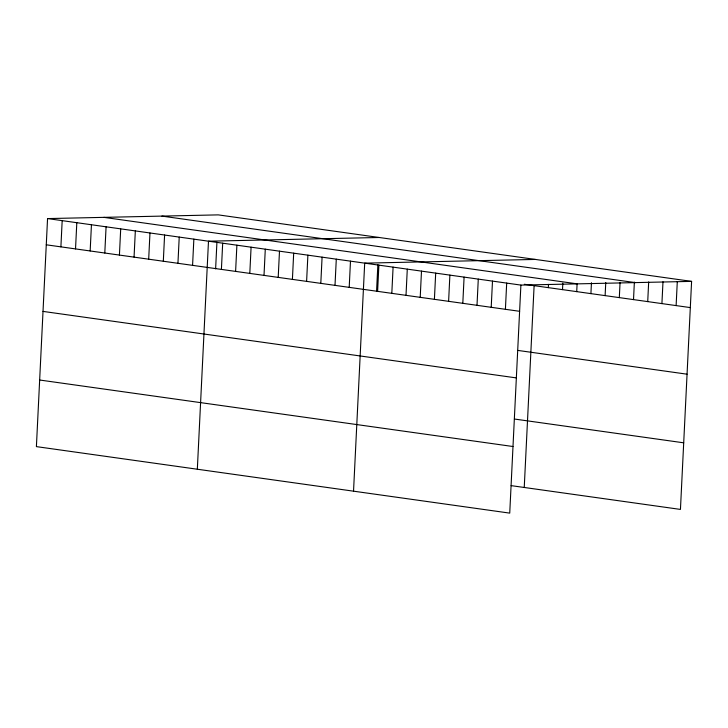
<?xml version="1.0" encoding="UTF-8"?>
<svg xmlns="http://www.w3.org/2000/svg" width="728" height="728" viewBox="0 0 728 728"><rect width="100%" height="100%" fill="white"/><g stroke="black" fill="none" stroke-linecap="round" stroke-linejoin="round"><path stroke-width="1.09" d="M47.557 218.582L36.4 446.619L509.736 513.122L520.893 285.094L47.557 218.582L218.263 214.878L691.6 281.381L680.443 509.418L511.138 485.631M60.897 246.856L62.18 220.639M75.53 248.903L76.813 222.695M90.163 250.96L91.446 224.752M104.796 253.016L106.079 226.808M119.419 255.073L120.702 228.865M134.052 257.13L135.335 230.922M148.685 259.186L149.968 232.978M163.318 261.243L164.592 235.026M177.941 263.299L179.225 237.082M192.574 265.356L193.857 239.139M197.334 469.232L208.49 241.196L379.197 237.492M215.624 268.841L216.926 242.196M221.403 269.406L222.686 243.188M235.608 271.398L236.891 245.19M249.804 273.391L251.087 247.183M264.009 275.384L265.292 249.176M278.205 277.386L279.488 251.169M292.41 279.379L293.684 253.171M306.606 281.372L307.889 255.164M320.802 283.365L322.085 257.157M335.007 285.367L336.291 259.15M349.203 287.36L350.486 261.152M353.535 491.173L364.692 263.145L535.399 259.432M376.558 291.455L377.859 264.81M377.605 291.346L378.888 265.138M391.81 293.348L393.093 267.131M406.006 295.341L407.289 269.132M420.211 297.333L421.494 271.125M434.407 299.326L435.69 273.118M448.612 301.328L449.886 275.111M462.808 303.321L464.091 277.113M477.004 305.314L478.287 279.106M491.209 307.307L492.492 281.099M505.405 309.309L506.688 283.092M524.242 487.469L534.115 285.649M548.32 287.642L548.475 284.366M562.516 289.635L562.835 283.083M576.712 291.628L577.095 283.984M590.918 293.63L591.455 282.71M605.114 295.623L605.76 282.519M619.319 297.615L620.065 282.327M633.515 299.608L634.37 282.136M647.72 301.61L648.675 281.945M661.916 303.603L662.99 281.763M676.121 305.596L677.295 281.572M520.893 285.094L691.6 281.381M161.925 216.098L635.262 282.601M103.886 217.363L577.222 283.865M524.287 284.266L690.317 307.589M46.274 244.799L519.61 311.302M517.754 350.405L687.059 374.192M43.016 311.402L516.352 377.905M514.396 419.028L683.701 442.815M39.658 380.016L512.994 446.519"/></g></svg>
